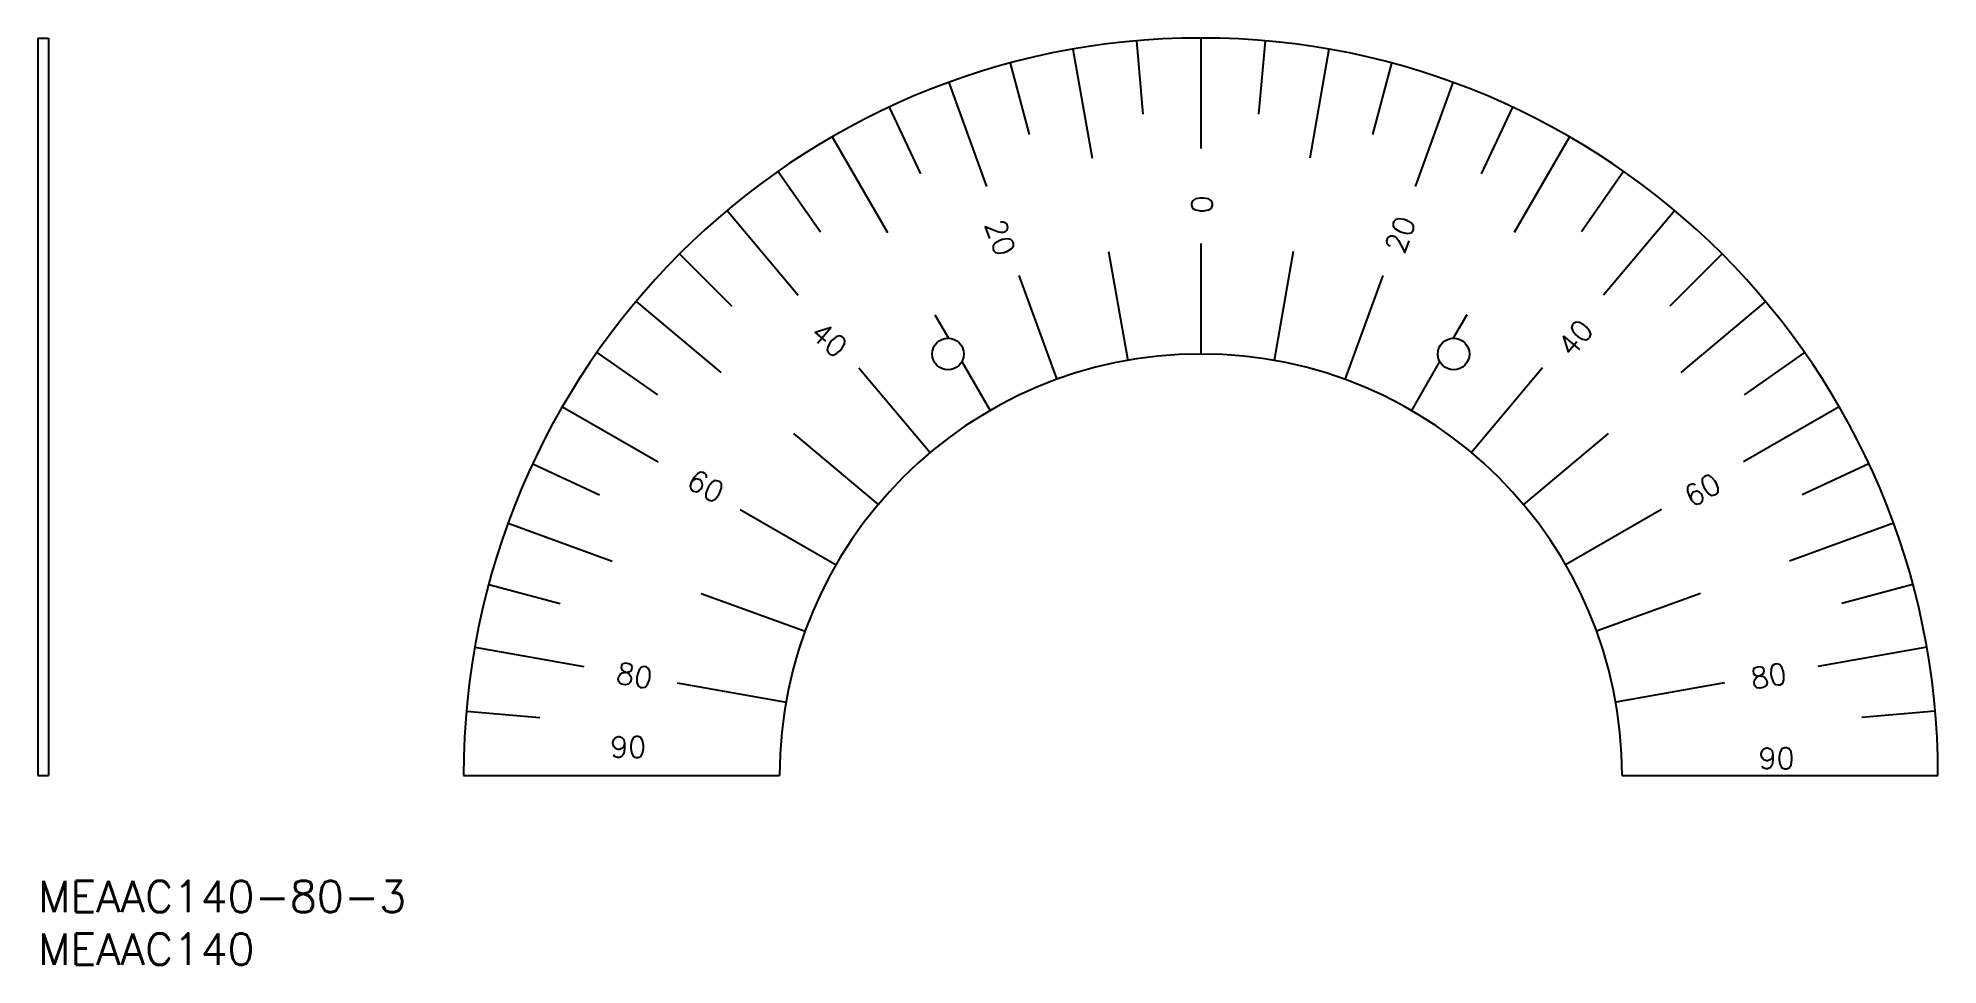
# Model space of a CAD drawing. Extents: x 0 to 180, y -8 to 80.
import ezdxf

# ---------------------------------------------------------------- set-up
doc = ezdxf.new("R2010")
doc.units = 0
doc.header["$LTSCALE"] = 0.5
doc.layers.add('MSM_CONTINUOUS', color=7, linetype='CONTINUOUS')
doc.layers.add('MSM_PART_NUMBER', color=7, linetype='CONTINUOUS')
doc.styles.get("Standard").update_dxf_attribs({"font": 'txt.shx', "height": 3, "bigfont": 'bigfont.shx'})

# ---------------------------------------------------------------- blocks, each defined once
blk = doc.blocks.new('*U2')
at = {"layer": 'MSM_PART_NUMBER'}
blk.add_text('MEAAC140-80-3', height=3, dxfattribs=at).set_placement((0, -3))
blk = doc.blocks.new('*U3')
at = {"layer": 'MSM_PART_NUMBER'}
blk.add_text('MEAAC140', height=3, dxfattribs=at).set_placement((0, -8))

msp = doc.modelspace()

# ---------------------------------------------------------------- linework, layer by layer
at = {"layer": 'MSM_CONTINUOUS'}
for p, q in [((0, 80), (1, 80)), ((0, 80), (0, 10)), ((1, 80), (1, 10)), ((104.32, 79.73), (104.93, 72.76)), ((110.42, 80), (110.42, 69.5)), ((116.52, 79.73), (115.91, 72.76)), ((92.31, 77.61), (94.12, 70.85)), ((98.27, 78.94), (100.09, 68.6)), ((122.58, 78.94), (120.76, 68.6)), ((128.54, 77.61), (126.73, 70.85)), ((86.48, 75.78), (90.07, 65.91)), ((134.36, 75.78), (130.77, 65.91)), ((80.84, 73.44), (83.8, 67.1)), ((140.01, 73.44), (137.05, 67.1)), ((75.42, 70.62), (80.67, 61.53)), ((145.42, 70.62), (140.17, 61.53)), ((70.27, 67.34), (74.29, 61.61)), ((150.57, 67.34), (146.56, 61.61)), ((65.43, 63.62), (72.18, 55.58)), ((155.42, 63.62), (148.67, 55.58)), ((101.65, 59.73), (103.48, 49.39)), ((110.42, 60.5), (110.42, 50)), ((119.19, 59.73), (117.37, 49.39)), ((60.93, 59.5), (65.88, 54.55)), ((159.92, 59.5), (154.97, 54.55)), ((93.15, 57.45), (96.74, 47.59)), ((127.69, 57.45), (124.1, 47.59)), ((56.8, 55), (64.84, 48.25)), ((164.05, 55), (156, 48.25)), ((85.17, 53.73), (86.46, 51.5)), ((135.67, 53.73), (134.38, 51.5)), ((53.08, 50.15), (58.82, 46.14)), ((87.74, 49.29), (90.42, 44.64)), ((133.1, 49.29), (130.42, 44.64)), ((167.76, 50.15), (162.03, 46.14)), ((77.96, 48.69), (84.71, 40.64)), ((142.88, 48.69), (136.13, 40.64)), ((49.8, 45), (58.89, 39.75)), ((171.04, 45), (161.95, 39.75)), ((71.74, 42.46), (79.78, 35.71)), ((149.11, 42.46), (141.06, 35.71)), ((46.98, 39.58), (53.33, 36.62)), ((173.86, 39.58), (167.52, 36.62)), ((66.69, 35.25), (75.78, 30)), ((154.16, 35.25), (145.06, 30)), ((44.64, 33.94), (54.51, 30.35)), ((176.2, 33.94), (166.33, 30.35)), ((42.81, 28.12), (49.57, 26.31)), ((62.97, 27.27), (72.84, 23.68)), ((157.88, 27.27), (148.01, 23.68)), ((178.04, 28.12), (171.28, 26.31)), ((41.49, 22.16), (51.83, 20.33)), ((179.36, 22.16), (169.02, 20.33)), ((60.69, 18.77), (71.03, 16.95)), ((160.16, 18.77), (149.82, 16.95)), ((40.69, 16.1), (47.66, 15.49)), ((180.16, 16.1), (173.18, 15.49)), ((0, 10), (1, 10)), ((40.42, 10), (70.42, 10)), ((150.42, 10), (180.42, 10))]:
    msp.add_line(p, q, dxfattribs=at)
for centre in [(86.42, 50), (134.42, 50)]:
    msp.add_circle(centre, 1.5, dxfattribs=at)
for radius in [70, 40]:
    msp.add_arc((110.42, 10), radius, 0, 180, dxfattribs=at)

# ---------------------------------------------------------------- block references
for name in ['*U2', '*U3']:
    msp.add_blockref(name, (0, 0), dxfattribs=at)

# ---------------------------------------------------------------- texts
for s, rotation, p in [('0', 270, (109.52, 65.06)), ('20', 290, (89.84, 62.33)), ('20', 70, (129.72, 59.39)), ('40', 320, (73.17, 51.7)), ('40', 50, (145.65, 49.58)), ('60', 330, (61.43, 37.45)), ('60', 30, (157.06, 35.38)), ('80', 350, (54.78, 18.79)), ('80', 10, (162.82, 18.15))]:
    msp.add_text(s, height=2, rotation=rotation, dxfattribs=at).set_placement(p)
for p in [(54.33, 11.7), (163.38, 10.63)]:
    msp.add_text('90', height=2, dxfattribs=at).set_placement(p)

doc.saveas('drawing.dxf')
